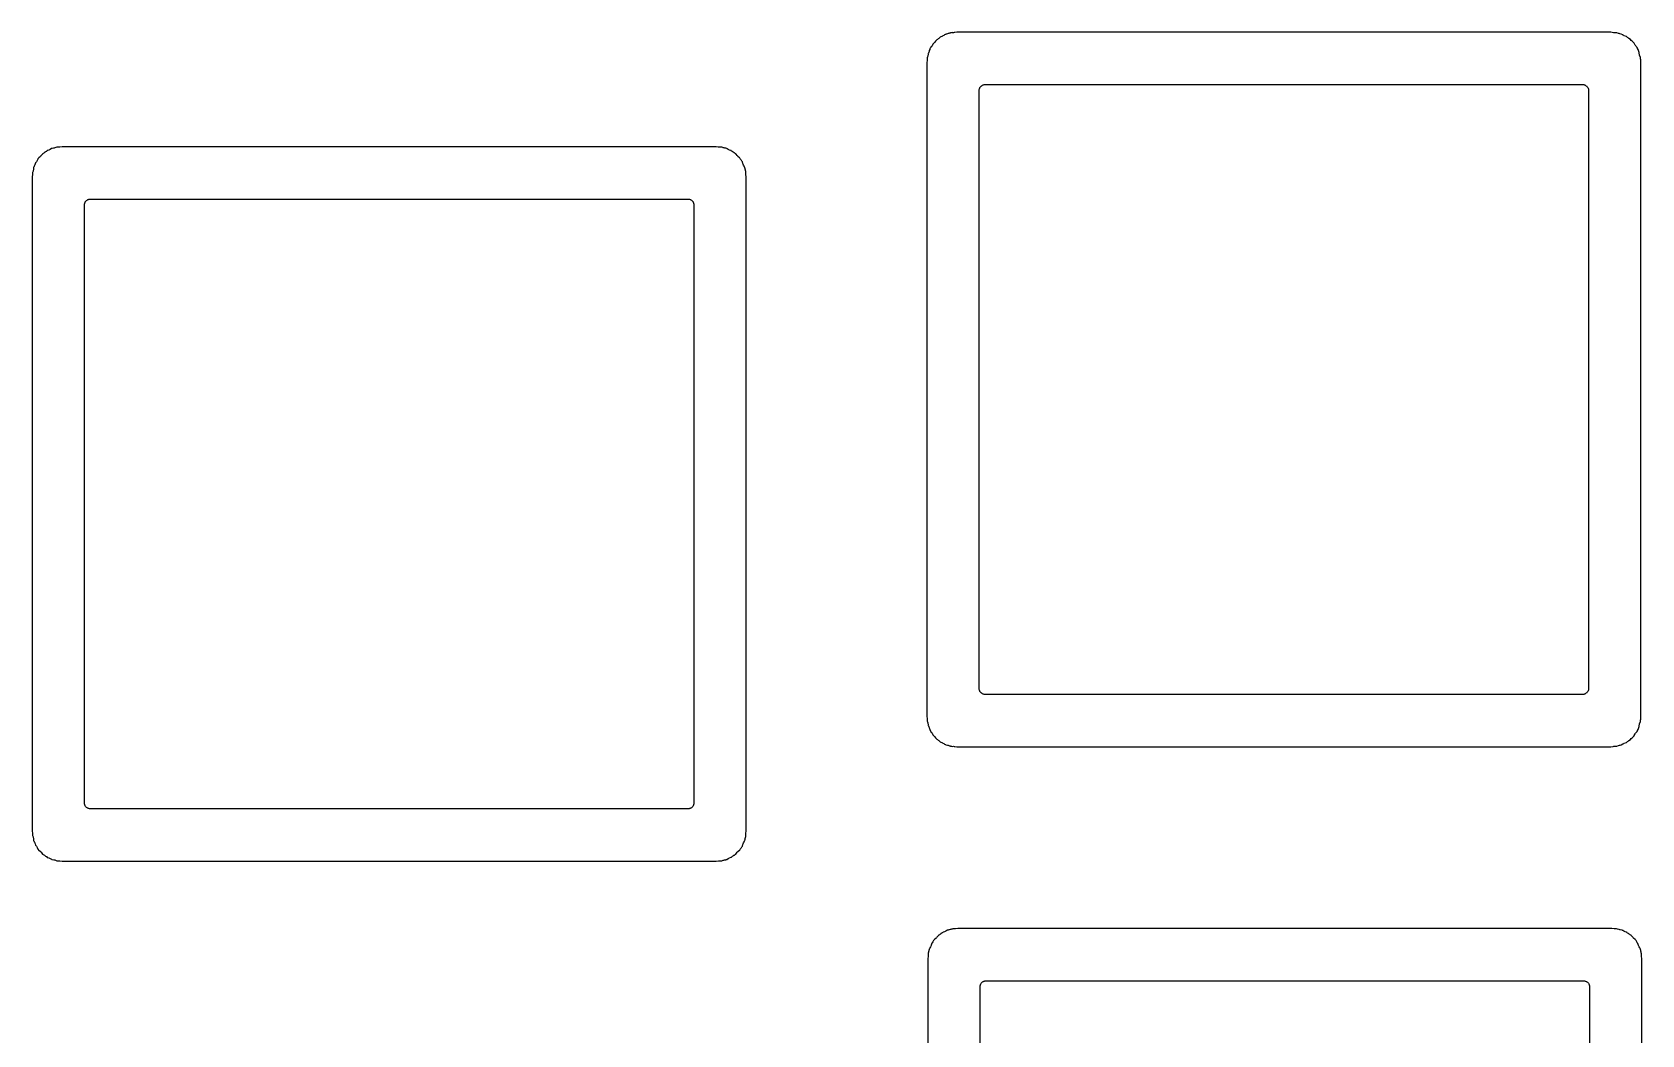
# Model space of a CAD drawing. Extents: x 57 to 229, y -152 to -26.
# Drawn here: x 114.91 to 149.26, y -89.61 to -68.23 of the extents above; entities that cross this region are included whole.
import ezdxf

# ---------------------------------------------------------------- set-up
doc = ezdxf.new("R2010")
doc.units = 0
doc.header["$MEASUREMENT"] = 0
doc.layers.add('BLACK', color=7, linetype='CONTINUOUS')

msp = doc.modelspace()

# ---------------------------------------------------------------- linework, layer by layer
at = {"layer": 'Black'}
for p, q in [((134.278, -68.3442), (134.26, -68.3629)), ((134.281, -68.3433), (134.278, -68.3442)), ((134.278, -68.3442), (134.278, -68.3442)), ((134.286, -68.3398), (134.281, -68.3433)), ((134.302, -68.333), (134.286, -68.3398)), ((134.319, -68.3226), (134.302, -68.333)), ((134.335, -68.313), (134.319, -68.3226)), ((134.34, -68.3091), (134.335, -68.313)), ((134.345, -68.3074), (134.34, -68.3091)), ((134.362, -68.2988), (134.345, -68.3074)), ((134.379, -68.2912), (134.362, -68.2988)), ((134.38, -68.2905), (134.379, -68.2912)), ((134.397, -68.2834), (134.38, -68.2905)), ((134.398, -68.2831), (134.397, -68.2834)), ((134.409, -68.2759), (134.398, -68.2829)), ((134.398, -68.2829), (134.398, -68.2831)), ((134.417, -68.2729), (134.409, -68.2759)), ((134.42, -68.2716), (134.417, -68.2729)), ((134.442, -68.2682), (134.42, -68.2716)), ((134.458, -68.2627), (134.442, -68.2682)), ((134.475, -68.2584), (134.458, -68.2627)), ((134.484, -68.2542), (134.475, -68.2584)), ((134.5, -68.2508), (134.484, -68.2542)), ((134.501, -68.2504), (134.5, -68.2508)), ((134.502, -68.2503), (134.501, -68.2504)), ((134.508, -68.2477), (134.502, -68.2503)), ((134.522, -68.2449), (134.508, -68.2477)), ((134.54, -68.2418), (134.522, -68.2449)), ((134.55, -68.2426), (134.54, -68.2418)), ((134.553, -68.2423), (134.55, -68.2426)), ((134.557, -68.243), (134.553, -68.2423)), ((134.569, -68.2434), (134.557, -68.243)), ((134.583, -68.2413), (134.569, -68.2434)), ((134.597, -68.241), (134.583, -68.2413)), ((134.642, -68.2322), (134.597, -68.241)), ((148.601, -68.2322), (134.642, -68.2322)), ((148.656, -68.243), (148.601, -68.2322)), ((148.668, -68.2433), (148.656, -68.243)), ((148.68, -68.2454), (148.668, -68.2433)), ((148.729, -68.2455), (148.68, -68.2454)), ((148.761, -68.2585), (148.729, -68.2455)), ((148.775, -68.2616), (148.761, -68.2585)), ((148.789, -68.2664), (148.775, -68.2616)), ((148.823, -68.2716), (148.789, -68.2664)), ((148.823, -68.2717), (148.823, -68.2716)), ((148.852, -68.2914), (148.823, -68.2717)), ((148.857, -68.2933), (148.852, -68.2914)), ((148.861, -68.2964), (148.857, -68.2933)), ((148.863, -68.2978), (148.861, -68.2964)), ((148.875, -68.3021), (148.863, -68.2978)), ((148.887, -68.3082), (148.875, -68.3021)), ((148.93, -68.3219), (148.887, -68.3082)), ((148.933, -68.3239), (148.93, -68.3219)), ((148.953, -68.3436), (148.933, -68.3239)), ((148.967, -68.3532), (148.953, -68.3436)), ((148.98, -68.3639), (148.967, -68.3532)), ((134.03, -68.6867), (134.028, -68.712)), ((134.035, -68.6772), (134.03, -68.6867)), ((134.042, -68.6588), (134.035, -68.6772)), ((134.049, -68.6406), (134.042, -68.6588)), ((134.055, -68.6238), (134.049, -68.6378)), ((134.049, -68.6378), (134.049, -68.6406)), ((134.064, -68.6042), (134.055, -68.6238)), ((134.069, -68.5851), (134.064, -68.6042)), ((134.074, -68.5759), (134.069, -68.5851)), ((134.075, -68.5741), (134.074, -68.5759)), ((134.078, -68.5685), (134.075, -68.5741)), ((134.079, -68.5668), (134.078, -68.5685)), ((134.082, -68.561), (134.079, -68.5668)), ((134.083, -68.5604), (134.082, -68.561)), ((134.1, -68.5411), (134.083, -68.5604)), ((134.101, -68.5393), (134.1, -68.5411)), ((134.103, -68.538), (134.101, -68.5393)), ((134.113, -68.5208), (134.103, -68.538)), ((134.124, -68.5039), (134.113, -68.5208)), ((134.126, -68.5), (134.124, -68.5018)), ((134.124, -68.5018), (134.124, -68.5039)), ((134.127, -68.4953), (134.126, -68.5)), ((134.131, -68.4901), (134.127, -68.4953)), ((134.133, -68.4846), (134.131, -68.4895)), ((134.131, -68.4895), (134.131, -68.4898)), ((134.131, -68.4898), (134.131, -68.4901)), ((134.151, -68.4692), (134.133, -68.4846)), ((134.162, -68.4554), (134.151, -68.4692)), ((134.174, -68.4424), (134.162, -68.4554)), ((134.188, -68.4212), (134.174, -68.4424)), ((134.189, -68.4206), (134.188, -68.4212)), ((134.203, -68.407), (134.189, -68.4206)), ((134.218, -68.394), (134.203, -68.407)), ((134.23, -68.3867), (134.218, -68.3936)), ((134.218, -68.3936), (134.218, -68.394)), ((134.245, -68.3745), (134.23, -68.3867)), ((134.26, -68.3629), (134.245, -68.3745)), ((149.019, -68.386), (148.98, -68.3639)), ((149.036, -68.4076), (149.019, -68.386)), ((149.051, -68.4206), (149.036, -68.4076)), ((149.065, -68.4342), (149.051, -68.4206)), ((149.07, -68.4377), (149.065, -68.4342)), ((149.079, -68.4475), (149.07, -68.4377)), ((149.091, -68.4616), (149.079, -68.4475)), ((149.095, -68.4653), (149.091, -68.4616)), ((149.121, -68.5116), (149.095, -68.4653)), ((149.13, -68.5234), (149.121, -68.5116)), ((149.138, -68.5361), (149.13, -68.5234)), ((149.16, -68.5604), (149.138, -68.5361)), ((149.161, -68.561), (149.16, -68.5604)), ((149.164, -68.5668), (149.161, -68.561)), ((149.165, -68.5685), (149.164, -68.5668)), ((149.168, -68.5741), (149.165, -68.5685)), ((149.168, -68.5747), (149.168, -68.5741)), ((149.17, -68.5803), (149.168, -68.5747)), ((149.17, -68.581), (149.17, -68.5803)), ((149.17, -68.5816), (149.17, -68.581)), ((149.18, -68.6008), (149.17, -68.5816)), ((149.182, -68.6057), (149.18, -68.6008)), ((149.183, -68.607), (149.182, -68.6057)), ((149.186, -68.6133), (149.183, -68.607)), ((149.187, -68.6149), (149.186, -68.6133)), ((149.189, -68.62), (149.187, -68.6149)), ((149.19, -68.6201), (149.189, -68.62)), ((149.192, -68.6265), (149.19, -68.6201)), ((149.193, -68.6314), (149.192, -68.6265)), ((149.2, -68.6495), (149.193, -68.6314)), ((149.204, -68.6588), (149.2, -68.6495)), ((149.207, -68.6909), (149.204, -68.6588)), ((149.211, -68.7054), (149.207, -68.6909)), ((134.01, -68.8351), (134.002, -68.8758)), ((134.002, -68.8758), (134.002, -82.827)), ((134.011, -68.8135), (134.01, -68.8351)), ((134.012, -68.7785), (134.011, -68.7897)), ((134.011, -68.7897), (134.011, -68.792)), ((134.011, -68.792), (134.011, -68.8135)), ((134.015, -68.7598), (134.012, -68.7785)), ((134.021, -68.743), (134.015, -68.7598)), ((134.023, -68.7273), (134.021, -68.743)), ((134.028, -68.712), (134.023, -68.7273)), ((149.214, -68.7202), (149.211, -68.7054)), ((149.233, -68.7717), (149.214, -68.7202)), ((149.233, -68.7733), (149.233, -68.7717)), ((149.233, -68.778), (149.233, -68.7733)), ((149.233, -68.7783), (149.233, -68.778)), ((149.233, -68.779), (149.233, -68.7783)), ((149.235, -68.8003), (149.233, -68.779)), ((149.236, -68.8217), (149.235, -68.8003)), ((149.236, -68.8223), (149.236, -68.8217)), ((149.236, -68.823), (149.236, -68.8223)), ((149.238, -68.8302), (149.236, -68.823)), ((149.238, -68.8388), (149.238, -68.8302)), ((149.239, -68.8603), (149.238, -68.8388)), ((149.241, -68.8707), (149.239, -68.8603)), ((149.241, -71.3075), (149.241, -68.8707)), ((135.148, -69.3936), (135.156, -69.3864)), ((135.156, -69.3864), (135.163, -69.3779)), ((135.163, -69.3779), (135.173, -69.3724)), ((135.173, -69.3724), (135.181, -69.3652)), ((135.181, -69.3652), (135.192, -69.3614)), ((135.192, -69.3614), (135.202, -69.3559)), ((135.202, -69.3559), (135.213, -69.3539)), ((135.213, -69.3539), (135.223, -69.3501)), ((135.223, -69.3501), (135.234, -69.3501)), ((135.234, -69.3501), (135.245, -69.3482)), ((135.245, -69.3482), (147.998, -69.3482)), ((147.998, -69.3482), (148.009, -69.3501)), ((148.009, -69.3501), (148.02, -69.3501)), ((148.02, -69.3501), (148.03, -69.3539)), ((148.03, -69.3539), (148.041, -69.3559)), ((148.041, -69.3559), (148.051, -69.3614)), ((148.051, -69.3614), (148.061, -69.3652)), ((148.061, -69.3652), (148.07, -69.3724)), ((148.07, -69.3724), (148.08, -69.3779)), ((148.08, -69.3779), (148.087, -69.3864)), ((148.087, -69.3864), (148.095, -69.3936)), ((135.118, -69.4752), (135.12, -69.4643)), ((135.118, -82.2276), (135.118, -69.4752)), ((135.12, -69.4531), (135.124, -69.4427)), ((135.12, -69.4643), (135.12, -69.4531)), ((135.124, -69.4427), (135.126, -69.4318)), ((135.126, -69.4318), (135.131, -69.4221)), ((135.131, -69.4221), (135.135, -69.4117)), ((135.135, -69.4117), (135.142, -69.4032)), ((135.142, -69.4032), (135.148, -69.3936)), ((148.095, -69.3936), (148.101, -69.4032)), ((148.101, -69.4032), (148.108, -69.4117)), ((148.108, -69.4117), (148.112, -69.4221)), ((148.112, -69.4221), (148.117, -69.4318)), ((148.117, -69.4318), (148.119, -69.4427)), ((148.119, -69.4427), (148.123, -69.4531)), ((148.123, -69.4531), (148.123, -69.4643)), ((148.123, -69.4643), (148.125, -69.4752)), ((148.125, -69.4752), (148.125, -82.2276)), ((115.228, -70.76), (115.225, -70.7618)), ((115.23, -70.7578), (115.228, -70.76)), ((115.232, -70.7569), (115.23, -70.7578)), ((115.236, -70.7538), (115.232, -70.7569)), ((115.265, -70.7445), (115.236, -70.7536)), ((115.236, -70.7536), (115.236, -70.7536)), ((115.236, -70.7536), (115.236, -70.7538)), ((115.279, -70.737), (115.265, -70.7445)), ((115.294, -70.7309), (115.279, -70.737)), ((115.319, -70.7154), (115.294, -70.7309)), ((115.327, -70.7145), (115.319, -70.7154)), ((115.33, -70.7136), (115.327, -70.7145)), ((115.333, -70.7136), (115.33, -70.7136)), ((115.367, -70.7078), (115.333, -70.7136)), ((115.378, -70.7036), (115.367, -70.7078)), ((115.391, -70.7012), (115.378, -70.7036)), ((115.435, -70.6843), (115.391, -70.7012)), ((115.445, -70.6827), (115.435, -70.6843)), ((115.467, -70.6846), (115.445, -70.6827)), ((115.484, -70.683), (115.467, -70.6846)), ((115.502, -70.6826), (115.484, -70.683)), ((115.549, -70.6733), (115.502, -70.6826)), ((129.509, -70.6733), (115.549, -70.6733)), ((129.548, -70.6811), (129.509, -70.6733)), ((129.563, -70.6814), (129.548, -70.6811)), ((129.578, -70.6834), (129.563, -70.6814)), ((129.604, -70.6824), (129.578, -70.6834)), ((129.625, -70.6861), (129.604, -70.6824)), ((129.646, -70.6898), (129.625, -70.6861)), ((129.657, -70.6947), (129.646, -70.6898)), ((129.674, -70.6984), (129.657, -70.6947)), ((129.691, -70.7035), (129.674, -70.6984)), ((129.71, -70.7058), (129.691, -70.7035)), ((129.713, -70.7068), (129.71, -70.7058)), ((129.715, -70.7078), (129.713, -70.7068)), ((129.734, -70.7145), (129.715, -70.7078)), ((129.744, -70.7183), (129.734, -70.7145)), ((129.764, -70.7309), (129.744, -70.7183)), ((129.779, -70.737), (129.764, -70.7309)), ((129.793, -70.7445), (129.779, -70.737)), ((129.822, -70.7536), (129.793, -70.7445)), ((129.822, -70.7538), (129.822, -70.7536)), ((129.822, -70.7536), (129.822, -70.7536)), ((129.826, -70.7569), (129.822, -70.7538)), ((129.826, -70.7571), (129.826, -70.7569)), ((129.829, -70.759), (129.826, -70.7571)), ((129.841, -70.7666), (129.829, -70.759)), ((114.951, -71.0892), (114.944, -71.1078)), ((114.959, -71.0774), (114.951, -71.089)), ((114.951, -71.089), (114.951, -71.0892)), ((114.966, -71.0596), (114.959, -71.0774)), ((114.975, -71.0421), (114.966, -71.0596)), ((114.982, -71.0188), (114.975, -71.0421)), ((115, -70.9952), (114.982, -71.0188)), ((115.008, -70.9808), (115, -70.9952)), ((115.017, -70.9672), (115.008, -70.9808)), ((115.028, -70.9403), (115.017, -70.9672)), ((115.033, -70.9337), (115.028, -70.9403)), ((115.046, -70.9169), (115.033, -70.9337)), ((115.047, -70.9148), (115.046, -70.9169)), ((115.048, -70.9135), (115.047, -70.9148)), ((115.052, -70.9098), (115.048, -70.9135)), ((115.086, -70.8812), (115.052, -70.9098)), ((115.052, -70.9098), (115.052, -70.9098)), ((115.094, -70.871), (115.086, -70.8812)), ((115.104, -70.8622), (115.094, -70.871)), ((115.13, -70.8297), (115.104, -70.8622)), ((115.131, -70.8276), (115.13, -70.8297)), ((115.157, -70.813), (115.131, -70.8276)), ((115.169, -70.8027), (115.157, -70.813)), ((115.183, -70.7936), (115.169, -70.8027)), ((115.189, -70.7877), (115.183, -70.7936)), ((115.195, -70.784), (115.189, -70.7877)), ((115.213, -70.7734), (115.195, -70.784)), ((115.223, -70.7642), (115.213, -70.7734)), ((115.225, -70.7618), (115.223, -70.7642)), ((129.85, -70.7753), (129.841, -70.7666)), ((129.851, -70.7758), (129.85, -70.7753)), ((129.851, -70.7764), (129.851, -70.7758)), ((129.869, -70.7885), (129.851, -70.7764)), ((129.886, -70.8007), (129.869, -70.7885)), ((129.887, -70.8009), (129.886, -70.8007)), ((129.888, -70.8013), (129.887, -70.8009)), ((129.898, -70.8062), (129.888, -70.8013)), ((129.905, -70.8115), (129.898, -70.8062)), ((129.92, -70.8238), (129.905, -70.8115)), ((129.926, -70.8271), (129.92, -70.8238)), ((129.928, -70.8292), (129.926, -70.8271)), ((129.93, -70.8318), (129.928, -70.8292)), ((129.932, -70.835), (129.93, -70.8318)), ((129.955, -70.8634), (129.932, -70.835)), ((129.964, -70.8718), (129.955, -70.8634)), ((129.972, -70.8814), (129.964, -70.8718)), ((130.006, -70.9098), (129.972, -70.8814)), ((130.01, -70.9135), (130.006, -70.9098)), ((130.006, -70.9098), (130.006, -70.9098)), ((130.011, -70.9148), (130.01, -70.9135)), ((130.019, -70.9301), (130.011, -70.9148)), ((130.03, -70.9445), (130.019, -70.9301)), ((130.04, -70.9596), (130.03, -70.9445)), ((130.046, -70.9662), (130.04, -70.9596)), ((130.055, -70.9812), (130.046, -70.9662)), ((130.065, -70.9985), (130.055, -70.9812)), ((130.067, -70.9995), (130.065, -70.9985)), ((130.076, -71.0314), (130.067, -70.9995)), ((130.084, -71.0489), (130.076, -71.0314)), ((130.092, -71.0667), (130.084, -71.0489)), ((130.107, -71.089), (130.092, -71.0667)), ((130.107, -71.0892), (130.107, -71.089)), ((130.114, -71.1078), (130.107, -71.0892)), ((114.917, -71.2747), (114.91, -71.3117)), ((114.91, -71.3117), (114.91, -85.2732)), ((114.918, -71.2594), (114.917, -71.2747)), ((114.929, -71.1922), (114.918, -71.2222)), ((114.918, -71.2222), (114.919, -71.2265)), ((114.919, -71.2265), (114.918, -71.2306)), ((114.918, -71.2306), (114.918, -71.2306)), ((114.918, -71.2306), (114.918, -71.2307)), ((114.918, -71.2307), (114.919, -71.2348)), ((114.92, -71.2441), (114.918, -71.2594)), ((114.919, -71.2348), (114.92, -71.2441)), ((114.931, -71.1778), (114.929, -71.1922)), ((114.936, -71.1638), (114.931, -71.1778)), ((114.939, -71.135), (114.936, -71.1578)), ((114.936, -71.1578), (114.936, -71.1589)), ((114.936, -71.1589), (114.936, -71.1601)), ((114.936, -71.1601), (114.936, -71.1638)), ((114.939, -71.1328), (114.938, -71.1339)), ((114.938, -71.1339), (114.939, -71.135)), ((114.941, -71.1151), (114.939, -71.1328)), ((114.944, -71.1078), (114.941, -71.1141)), ((114.941, -71.1141), (114.941, -71.1151)), ((130.116, -71.1127), (130.114, -71.1078)), ((130.118, -71.1253), (130.116, -71.1127)), ((130.123, -71.143), (130.118, -71.1253)), ((130.127, -71.1609), (130.123, -71.143)), ((130.131, -71.1681), (130.127, -71.1609)), ((130.133, -71.1814), (130.131, -71.1681)), ((130.137, -71.2021), (130.133, -71.1814)), ((130.14, -71.2109), (130.137, -71.2021)), ((130.138, -71.2441), (130.14, -71.2109)), ((130.14, -71.2593), (130.138, -71.2441)), ((130.141, -71.2747), (130.14, -71.2593)), ((130.148, -71.3117), (130.141, -71.2747)), ((130.148, -85.2732), (130.148, -71.3117)), ((149.241, -82.8321), (149.241, -71.3075)), ((116.121, -71.795), (116.131, -71.7912)), ((116.131, -71.7912), (116.142, -71.7912)), ((116.142, -71.7912), (116.153, -71.7893)), ((116.153, -71.7893), (128.905, -71.7893)), ((128.905, -71.7893), (128.916, -71.7912)), ((128.916, -71.7912), (128.927, -71.7912)), ((128.927, -71.7912), (128.937, -71.795)), ((116.026, -71.9163), (116.028, -71.9054)), ((116.026, -84.6687), (116.026, -71.9163)), ((116.028, -71.8942), (116.032, -71.8838)), ((116.028, -71.9054), (116.028, -71.8942)), ((116.032, -71.8838), (116.034, -71.8729)), ((116.034, -71.8729), (116.039, -71.8632)), ((116.039, -71.8632), (116.043, -71.8528)), ((116.043, -71.8528), (116.05, -71.8443)), ((116.05, -71.8443), (116.056, -71.8347)), ((116.056, -71.8347), (116.064, -71.8275)), ((116.064, -71.8275), (116.071, -71.819)), ((116.071, -71.819), (116.081, -71.8135)), ((116.081, -71.8135), (116.09, -71.8063)), ((116.09, -71.8063), (116.1, -71.8025)), ((116.1, -71.8025), (116.11, -71.797)), ((116.11, -71.797), (116.121, -71.795)), ((128.937, -71.795), (128.948, -71.797)), ((128.948, -71.797), (128.958, -71.8025)), ((128.958, -71.8025), (128.969, -71.8063)), ((128.969, -71.8063), (128.977, -71.8135)), ((128.977, -71.8135), (128.987, -71.819)), ((128.987, -71.819), (128.994, -71.8275)), ((128.994, -71.8275), (129.002, -71.8347)), ((129.002, -71.8347), (129.008, -71.8443)), ((129.008, -71.8443), (129.015, -71.8528)), ((129.015, -71.8528), (129.019, -71.8632)), ((129.019, -71.8632), (129.024, -71.8729)), ((129.024, -71.8729), (129.026, -71.8838)), ((129.026, -71.8838), (129.03, -71.8942)), ((129.03, -71.8942), (129.03, -71.9054)), ((129.03, -71.9054), (129.032, -71.9163)), ((129.032, -71.9163), (129.032, -84.6687)), ((135.12, -82.2385), (135.118, -82.2276)), ((135.12, -82.2497), (135.12, -82.2385)), ((135.124, -82.2601), (135.12, -82.2497)), ((135.126, -82.271), (135.124, -82.2601)), ((135.131, -82.2807), (135.126, -82.271)), ((135.135, -82.2911), (135.131, -82.2807)), ((135.142, -82.2996), (135.135, -82.2911)), ((135.148, -82.3092), (135.142, -82.2996)), ((135.156, -82.3164), (135.148, -82.3092)), ((135.163, -82.3249), (135.156, -82.3164)), ((135.173, -82.3304), (135.163, -82.3249)), ((135.181, -82.3376), (135.173, -82.3304)), ((135.192, -82.3414), (135.181, -82.3376)), ((135.202, -82.3469), (135.192, -82.3414)), ((135.213, -82.3489), (135.202, -82.3469)), ((135.223, -82.3527), (135.213, -82.3489)), ((135.234, -82.3527), (135.223, -82.3527)), ((135.245, -82.3546), (135.234, -82.3527)), ((147.998, -82.3546), (135.245, -82.3546)), ((148.009, -82.3527), (147.998, -82.3546)), ((148.02, -82.3527), (148.009, -82.3527)), ((148.03, -82.3489), (148.02, -82.3527)), ((148.041, -82.3469), (148.03, -82.3489)), ((148.051, -82.3414), (148.041, -82.3469)), ((148.061, -82.3376), (148.051, -82.3414)), ((148.07, -82.3304), (148.061, -82.3376)), ((148.08, -82.3249), (148.07, -82.3304)), ((148.087, -82.3164), (148.08, -82.3249)), ((148.095, -82.3092), (148.087, -82.3164)), ((148.101, -82.2996), (148.095, -82.3092)), ((148.108, -82.2911), (148.101, -82.2996)), ((148.112, -82.2807), (148.108, -82.2911)), ((148.117, -82.271), (148.112, -82.2807)), ((148.119, -82.2601), (148.117, -82.271)), ((148.123, -82.2497), (148.119, -82.2601)), ((148.125, -82.2276), (148.123, -82.2385)), ((148.123, -82.2385), (148.123, -82.2497)), ((134.002, -82.827), (134.01, -82.8679)), ((134.01, -82.8679), (134.011, -82.8874)), ((134.011, -82.8874), (134.012, -82.9068)), ((134.012, -82.9068), (134.011, -82.9147)), ((134.011, -82.9147), (134.012, -82.9238)), ((134.012, -82.9238), (134.014, -82.9412)), ((134.014, -82.9412), (134.021, -82.9594)), ((134.021, -82.9594), (134.023, -82.9749)), ((134.023, -82.9749), (134.028, -82.9901)), ((134.028, -82.9901), (134.03, -83.0161)), ((134.03, -83.0161), (134.035, -83.0256)), ((134.035, -83.0256), (134.042, -83.044)), ((134.042, -83.044), (134.049, -83.0622)), ((134.049, -83.0622), (134.049, -83.0636)), ((134.049, -83.0636), (134.056, -83.0801)), ((134.056, -83.0801), (134.065, -83.0993)), ((134.065, -83.0993), (134.071, -83.121)), ((134.071, -83.121), (134.074, -83.1269)), ((134.074, -83.1269), (134.074, -83.1279)), ((149.168, -83.1283), (149.17, -83.1224)), ((149.17, -83.1211), (149.18, -83.102)), ((149.17, -83.1218), (149.17, -83.1211)), ((149.17, -83.1224), (149.17, -83.1218)), ((149.18, -83.102), (149.182, -83.0972)), ((149.182, -83.0972), (149.183, -83.0958)), ((149.183, -83.0958), (149.186, -83.0895)), ((149.186, -83.0895), (149.187, -83.0878)), ((149.187, -83.0878), (149.189, -83.0828)), ((149.189, -83.0828), (149.19, -83.0826)), ((149.19, -83.0826), (149.192, -83.0763)), ((149.192, -83.0763), (149.193, -83.0731)), ((149.193, -83.0731), (149.2, -83.0547)), ((149.2, -83.0547), (149.203, -83.0476)), ((149.203, -83.0476), (149.207, -83.0123)), ((149.207, -83.0123), (149.211, -82.9983)), ((149.211, -82.9983), (149.213, -82.9838)), ((149.213, -82.9838), (149.233, -82.9305)), ((149.233, -82.9238), (149.235, -82.9025)), ((149.233, -82.9245), (149.233, -82.9238)), ((149.233, -82.9251), (149.233, -82.9245)), ((149.233, -82.9296), (149.233, -82.9251)), ((149.233, -82.9305), (149.233, -82.9296)), ((149.235, -82.9025), (149.236, -82.8812)), ((149.236, -82.8798), (149.238, -82.8726)), ((149.236, -82.8805), (149.236, -82.8798)), ((149.236, -82.8812), (149.236, -82.8805)), ((149.238, -82.864), (149.239, -82.8425)), ((149.238, -82.8726), (149.238, -82.864)), ((149.239, -82.8425), (149.241, -82.8321)), ((134.074, -83.1279), (134.077, -83.1334)), ((134.077, -83.1334), (134.079, -83.136)), ((134.079, -83.136), (134.082, -83.1418)), ((134.082, -83.1418), (134.082, -83.1419)), ((134.082, -83.1419), (134.1, -83.1616)), ((134.1, -83.1616), (134.101, -83.1632)), ((134.101, -83.1632), (134.103, -83.1645)), ((134.103, -83.1645), (134.113, -83.1818)), ((134.113, -83.1818), (134.124, -83.1988)), ((134.124, -83.1988), (134.124, -83.2007)), ((134.124, -83.2007), (134.125, -83.2024)), ((134.125, -83.2024), (134.127, -83.2075)), ((134.127, -83.2075), (134.131, -83.2127)), ((134.131, -83.2127), (134.131, -83.213)), ((134.131, -83.213), (134.131, -83.2133)), ((134.131, -83.2133), (134.133, -83.2182)), ((134.133, -83.2182), (134.151, -83.2336)), ((134.151, -83.2336), (134.162, -83.2474)), ((134.162, -83.2474), (134.174, -83.2604)), ((134.174, -83.2604), (134.189, -83.2831)), ((134.189, -83.2831), (134.195, -83.2883)), ((134.195, -83.2883), (134.2, -83.2933)), ((134.2, -83.2933), (134.216, -83.3066)), ((134.216, -83.3066), (134.217, -83.3081)), ((134.217, -83.3081), (134.218, -83.3092)), ((134.218, -83.3092), (134.218, -83.3092)), ((134.218, -83.3092), (134.23, -83.3161)), ((134.23, -83.3161), (134.245, -83.3283)), ((134.245, -83.3283), (134.26, -83.3399)), ((134.26, -83.3399), (134.278, -83.3586)), ((134.278, -83.3586), (134.278, -83.3586)), ((134.278, -83.3586), (134.281, -83.3595)), ((134.281, -83.3595), (134.286, -83.363)), ((134.286, -83.363), (134.302, -83.3698)), ((134.302, -83.3698), (134.319, -83.3802)), ((134.319, -83.3802), (134.335, -83.3898)), ((134.335, -83.3898), (134.34, -83.3937)), ((134.34, -83.3937), (134.345, -83.3954)), ((134.345, -83.3954), (134.362, -83.404)), ((134.362, -83.404), (134.379, -83.4116)), ((134.379, -83.4116), (134.38, -83.4123)), ((134.38, -83.4123), (134.397, -83.4194)), ((134.397, -83.4194), (134.398, -83.4197)), ((134.398, -83.4197), (134.398, -83.4199)), ((134.398, -83.4199), (134.411, -83.428)), ((134.411, -83.428), (134.44, -83.4328)), ((134.44, -83.4328), (134.455, -83.4383)), ((134.455, -83.4383), (134.47, -83.4423)), ((134.47, -83.4423), (134.484, -83.4486)), ((134.484, -83.4486), (134.5, -83.452)), ((134.5, -83.452), (134.501, -83.4524)), ((134.501, -83.4524), (134.502, -83.4525)), ((134.502, -83.4525), (134.505, -83.4541)), ((134.505, -83.4541), (134.526, -83.4578)), ((134.526, -83.4578), (134.547, -83.4615)), ((134.547, -83.4615), (134.572, -83.4605)), ((134.572, -83.4605), (134.587, -83.4625)), ((134.587, -83.4625), (134.602, -83.4628)), ((134.602, -83.4628), (134.641, -83.4706)), ((148.602, -83.4706), (148.65, -83.461)), ((148.65, -83.461), (148.664, -83.4607)), ((148.664, -83.4607), (148.677, -83.4586)), ((148.677, -83.4586), (148.72, -83.4592)), ((148.72, -83.4592), (148.727, -83.458)), ((148.72, -83.4592), (148.72, -83.4592)), ((148.727, -83.458), (148.765, -83.4426)), ((148.765, -83.4426), (148.781, -83.4391)), ((148.781, -83.4391), (148.797, -83.4342)), ((148.797, -83.4342), (148.823, -83.431)), ((148.823, -83.431), (148.853, -83.4109)), ((148.853, -83.4109), (148.858, -83.4089)), ((148.858, -83.4089), (148.861, -83.4059)), ((148.861, -83.4059), (148.863, -83.4051)), ((148.863, -83.4051), (148.875, -83.4007)), ((148.875, -83.4007), (148.887, -83.3946)), ((148.887, -83.3946), (148.93, -83.3809)), ((148.93, -83.3809), (148.933, -83.3789)), ((148.933, -83.3789), (148.953, -83.3592)), ((148.953, -83.3592), (148.967, -83.3496)), ((148.967, -83.3496), (148.98, -83.3389)), ((148.98, -83.3389), (149.019, -83.3168)), ((149.019, -83.3168), (149.036, -83.2952)), ((149.036, -83.2952), (149.051, -83.2822)), ((149.051, -83.2822), (149.065, -83.2686)), ((149.065, -83.2686), (149.07, -83.2651)), ((149.07, -83.2651), (149.079, -83.2553)), ((149.079, -83.2553), (149.091, -83.2412)), ((149.091, -83.2412), (149.094, -83.2381)), ((149.094, -83.2381), (149.095, -83.2368)), ((149.095, -83.2368), (149.096, -83.2348)), ((149.096, -83.2348), (149.097, -83.2323)), ((149.097, -83.2323), (149.12, -83.1912)), ((149.12, -83.1912), (149.127, -83.1831)), ((149.127, -83.1831), (149.132, -83.1738)), ((149.132, -83.1732), (149.136, -83.1704)), ((149.132, -83.1738), (149.132, -83.1732)), ((149.136, -83.1704), (149.138, -83.1669)), ((149.138, -83.1669), (149.161, -83.1419)), ((149.161, -83.1418), (149.164, -83.136)), ((149.161, -83.1419), (149.161, -83.1418)), ((149.164, -83.136), (149.166, -83.1334)), ((149.166, -83.1334), (149.168, -83.1283)), ((134.641, -83.4706), (148.602, -83.4706)), ((116.028, -84.6796), (116.026, -84.6687)), ((116.028, -84.6908), (116.028, -84.6796)), ((116.032, -84.7012), (116.028, -84.6908)), ((116.034, -84.7121), (116.032, -84.7012)), ((116.039, -84.7218), (116.034, -84.7121)), ((116.043, -84.7322), (116.039, -84.7218)), ((116.05, -84.7407), (116.043, -84.7322)), ((116.056, -84.7503), (116.05, -84.7407)), ((116.064, -84.7575), (116.056, -84.7503)), ((116.071, -84.766), (116.064, -84.7575)), ((116.081, -84.7715), (116.071, -84.766)), ((116.09, -84.7787), (116.081, -84.7715)), ((116.1, -84.7825), (116.09, -84.7787)), ((116.11, -84.788), (116.1, -84.7825)), ((116.121, -84.79), (116.11, -84.788)), ((116.131, -84.7938), (116.121, -84.79)), ((116.142, -84.7938), (116.131, -84.7938)), ((116.153, -84.7957), (116.142, -84.7938)), ((128.905, -84.7957), (116.153, -84.7957)), ((128.916, -84.7938), (128.905, -84.7957)), ((128.927, -84.7938), (128.916, -84.7938)), ((128.937, -84.79), (128.927, -84.7938)), ((128.948, -84.788), (128.937, -84.79)), ((128.958, -84.7825), (128.948, -84.788)), ((128.969, -84.7787), (128.958, -84.7825)), ((128.977, -84.7715), (128.969, -84.7787)), ((128.987, -84.766), (128.977, -84.7715)), ((128.994, -84.7575), (128.987, -84.766)), ((129.002, -84.7503), (128.994, -84.7575)), ((129.008, -84.7407), (129.002, -84.7503)), ((129.015, -84.7322), (129.008, -84.7407)), ((129.019, -84.7218), (129.015, -84.7322)), ((129.024, -84.7121), (129.019, -84.7218)), ((129.026, -84.7012), (129.024, -84.7121)), ((129.03, -84.6908), (129.026, -84.7012)), ((129.032, -84.6687), (129.03, -84.6796)), ((129.03, -84.6796), (129.03, -84.6908)), ((114.91, -85.2732), (114.918, -85.311)), ((114.918, -85.311), (114.918, -85.3263)), ((114.918, -85.3263), (114.92, -85.3414)), ((114.919, -85.3551), (114.918, -85.3632)), ((114.918, -85.3632), (114.928, -85.3919)), ((114.92, -85.3466), (114.919, -85.3508)), ((114.919, -85.3508), (114.919, -85.3551)), ((114.92, -85.3414), (114.92, -85.3466)), ((114.928, -85.3919), (114.931, -85.4067)), ((114.931, -85.4067), (114.935, -85.4212)), ((114.935, -85.4212), (114.941, -85.4695)), ((114.941, -85.4695), (114.944, -85.476)), ((114.944, -85.476), (114.951, -85.4944)), ((114.951, -85.4944), (114.952, -85.497)), ((114.952, -85.497), (114.959, -85.5075)), ((114.959, -85.5075), (114.966, -85.5253)), ((114.966, -85.5253), (114.975, -85.5428)), ((130.084, -85.5372), (130.091, -85.5198)), ((130.091, -85.5198), (130.106, -85.497)), ((130.106, -85.497), (130.107, -85.4944)), ((130.107, -85.4944), (130.114, -85.476)), ((130.114, -85.476), (130.117, -85.4695)), ((130.117, -85.4695), (130.118, -85.4586)), ((130.118, -85.4586), (130.124, -85.4406)), ((130.124, -85.4406), (130.128, -85.4224)), ((130.128, -85.4224), (130.131, -85.4162)), ((130.131, -85.4162), (130.133, -85.4041)), ((130.133, -85.4041), (130.137, -85.3833)), ((130.137, -85.3833), (130.14, -85.3754)), ((130.138, -85.3413), (130.14, -85.3262)), ((130.14, -85.3754), (130.138, -85.3413)), ((130.14, -85.311), (130.148, -85.2732)), ((130.14, -85.3262), (130.14, -85.311)), ((114.975, -85.5428), (114.982, -85.5661)), ((114.982, -85.5661), (115.002, -85.5918)), ((115.002, -85.5918), (115.009, -85.6057)), ((115.009, -85.6057), (115.018, -85.6188)), ((115.018, -85.6188), (115.032, -85.6504)), ((115.032, -85.6504), (115.034, -85.6534)), ((115.034, -85.6534), (115.037, -85.6566)), ((115.037, -85.6566), (115.037, -85.6568)), ((115.037, -85.6568), (115.045, -85.6674)), ((115.045, -85.6674), (115.085, -85.7016)), ((115.085, -85.7016), (115.093, -85.7113)), ((115.093, -85.7113), (115.102, -85.7197)), ((115.102, -85.7197), (115.132, -85.758)), ((115.132, -85.758), (115.16, -85.7738)), ((115.16, -85.7738), (115.172, -85.7838)), ((115.172, -85.7838), (115.185, -85.7926)), ((115.185, -85.7926), (115.195, -85.8015)), ((115.195, -85.8015), (115.196, -85.8023)), ((115.196, -85.8023), (115.214, -85.8134)), ((115.214, -85.8134), (115.232, -85.8283)), ((115.232, -85.8283), (115.268, -85.8402)), ((115.268, -85.8402), (115.28, -85.8471)), ((115.28, -85.8471), (115.294, -85.8523)), ((115.294, -85.8523), (115.323, -85.8701)), ((115.323, -85.8701), (115.329, -85.8708)), ((115.329, -85.8708), (115.332, -85.8717)), ((115.332, -85.8717), (115.335, -85.8717)), ((115.335, -85.8717), (115.371, -85.8779)), ((129.719, -85.8764), (129.733, -85.8716)), ((129.733, -85.8716), (129.764, -85.8523)), ((129.764, -85.8523), (129.778, -85.8471)), ((129.778, -85.8471), (129.79, -85.8402)), ((129.79, -85.8402), (129.828, -85.8277)), ((129.828, -85.8277), (129.829, -85.8271)), ((129.829, -85.8271), (129.832, -85.8247)), ((129.832, -85.8247), (129.833, -85.8244)), ((129.833, -85.8244), (129.844, -85.8128)), ((129.844, -85.8128), (129.847, -85.8112)), ((129.847, -85.8112), (129.848, -85.8101)), ((129.848, -85.8101), (129.849, -85.8095)), ((129.849, -85.8095), (129.85, -85.8078)), ((129.85, -85.8078), (129.854, -85.8047)), ((129.854, -85.8047), (129.869, -85.7954)), ((129.869, -85.7954), (129.884, -85.7852)), ((129.884, -85.7852), (129.898, -85.7787)), ((129.898, -85.7787), (129.905, -85.7736)), ((129.905, -85.7736), (129.92, -85.7614)), ((129.92, -85.7614), (129.923, -85.7596)), ((129.923, -85.7596), (129.956, -85.7193)), ((129.956, -85.7193), (129.965, -85.7118)), ((129.965, -85.7118), (129.972, -85.7029)), ((129.972, -85.7029), (130.012, -85.6683)), ((130.012, -85.6683), (130.019, -85.6546)), ((130.019, -85.6546), (130.03, -85.6403)), ((130.03, -85.6403), (130.04, -85.6252)), ((130.04, -85.6252), (130.046, -85.6182)), ((130.046, -85.6182), (130.055, -85.6043)), ((130.055, -85.6043), (130.065, -85.5871)), ((130.065, -85.587), (130.075, -85.5542)), ((130.065, -85.5871), (130.065, -85.587)), ((130.075, -85.5542), (130.084, -85.5372)), ((115.371, -85.8779), (115.382, -85.8818)), ((115.382, -85.8818), (115.394, -85.8839)), ((115.394, -85.8839), (115.419, -85.8933)), ((115.419, -85.8933), (115.422, -85.8947)), ((115.422, -85.8947), (115.424, -85.8953)), ((115.424, -85.8953), (115.439, -85.9012)), ((115.439, -85.9012), (115.464, -85.8994)), ((115.464, -85.8994), (115.481, -85.9011)), ((115.481, -85.9011), (115.498, -85.9015)), ((115.498, -85.9015), (115.55, -85.9117)), ((115.55, -85.9117), (129.508, -85.9117)), ((129.508, -85.9117), (129.553, -85.9029)), ((129.553, -85.9029), (129.567, -85.9026)), ((129.567, -85.9026), (129.581, -85.9005)), ((129.581, -85.9005), (129.619, -85.9015)), ((129.619, -85.9015), (129.625, -85.9006)), ((129.625, -85.9006), (129.629, -85.8998)), ((129.629, -85.8998), (129.654, -85.8901)), ((129.654, -85.8901), (129.67, -85.8868)), ((129.67, -85.8868), (129.685, -85.8821)), ((129.685, -85.8821), (129.71, -85.8791)), ((129.71, -85.8791), (129.719, -85.8764)), ((134.158, -87.5875), (134.145, -87.6043)), ((134.159, -87.5854), (134.158, -87.5875)), ((134.16, -87.5841), (134.159, -87.5854)), ((134.164, -87.5804), (134.16, -87.5841)), ((134.198, -87.5518), (134.164, -87.5804)), ((134.164, -87.5804), (134.164, -87.5804)), ((134.206, -87.5416), (134.198, -87.5518)), ((134.216, -87.5328), (134.206, -87.5416)), ((134.242, -87.5003), (134.216, -87.5328)), ((134.243, -87.4982), (134.242, -87.5003)), ((134.269, -87.4836), (134.243, -87.4982)), ((134.281, -87.4733), (134.269, -87.4836)), ((134.295, -87.4642), (134.281, -87.4733)), ((134.304, -87.4552), (134.295, -87.4642)), ((134.305, -87.4543), (134.304, -87.4552)), ((134.321, -87.4447), (134.305, -87.4543)), ((134.323, -87.4417), (134.321, -87.4447)), ((134.326, -87.4395), (134.323, -87.4417)), ((134.329, -87.4372), (134.326, -87.4395)), ((134.341, -87.4296), (134.329, -87.4372)), ((134.344, -87.4277), (134.341, -87.4296)), ((134.348, -87.4244), (134.344, -87.4275)), ((134.344, -87.4275), (134.344, -87.4277)), ((134.377, -87.4151), (134.348, -87.4242)), ((134.348, -87.4242), (134.348, -87.4242)), ((134.348, -87.4242), (134.348, -87.4244)), ((134.391, -87.4076), (134.377, -87.4151)), ((134.406, -87.4015), (134.391, -87.4076)), ((134.427, -87.3882), (134.406, -87.4015)), ((134.435, -87.3857), (134.427, -87.3882)), ((134.437, -87.3847), (134.435, -87.3857)), ((134.454, -87.379), (134.437, -87.3847)), ((134.472, -87.3737), (134.454, -87.379)), ((134.482, -87.3726), (134.472, -87.3737)), ((134.499, -87.3675), (134.482, -87.3726)), ((134.517, -87.3636), (134.499, -87.3675)), ((134.527, -87.3594), (134.517, -87.3636)), ((134.541, -87.3566), (134.527, -87.3594)), ((134.559, -87.3535), (134.541, -87.3566)), ((134.569, -87.3543), (134.559, -87.3535)), ((134.572, -87.354), (134.569, -87.3543)), ((134.576, -87.3547), (134.572, -87.354)), ((134.589, -87.3551), (134.576, -87.3547)), ((134.603, -87.353), (134.589, -87.3551)), ((134.617, -87.3527), (134.603, -87.353)), ((134.662, -87.3439), (134.617, -87.3527)), ((148.62, -87.3439), (134.662, -87.3439)), ((148.667, -87.3532), (148.62, -87.3439)), ((148.685, -87.3536), (148.667, -87.3532)), ((148.703, -87.3552), (148.685, -87.3536)), ((148.721, -87.3536), (148.703, -87.3552)), ((148.722, -87.3538), (148.721, -87.3536)), ((148.741, -87.3571), (148.722, -87.3538)), ((148.775, -87.37), (148.741, -87.3571)), ((148.788, -87.3725), (148.775, -87.37)), ((148.8, -87.3769), (148.788, -87.3725)), ((148.841, -87.3833), (148.8, -87.3769)), ((148.846, -87.3851), (148.841, -87.3833)), ((148.855, -87.3885), (148.846, -87.3851)), ((148.876, -87.4015), (148.855, -87.3885)), ((148.891, -87.4076), (148.876, -87.4015)), ((148.905, -87.4151), (148.891, -87.4076)), ((148.934, -87.4242), (148.905, -87.4151)), ((148.934, -87.4244), (148.934, -87.4242)), ((148.934, -87.4242), (148.934, -87.4242)), ((148.938, -87.4275), (148.934, -87.4244)), ((148.94, -87.4284), (148.938, -87.4275)), ((148.942, -87.4306), (148.94, -87.4284)), ((148.945, -87.4324), (148.942, -87.4306)), ((148.947, -87.4348), (148.945, -87.4324)), ((148.957, -87.444), (148.947, -87.4348)), ((148.975, -87.4546), (148.957, -87.444)), ((148.981, -87.4583), (148.975, -87.4546)), ((148.987, -87.4642), (148.981, -87.4583)), ((149.001, -87.4733), (148.987, -87.4642)), ((149.013, -87.4836), (149.001, -87.4733)), ((149.039, -87.4982), (149.013, -87.4836)), ((149.04, -87.5003), (149.039, -87.4982)), ((149.066, -87.5328), (149.04, -87.5003)), ((149.076, -87.5416), (149.066, -87.5328)), ((149.084, -87.5517), (149.076, -87.5416)), ((149.118, -87.5804), (149.084, -87.5517)), ((149.122, -87.5841), (149.118, -87.5804)), ((149.118, -87.5804), (149.118, -87.5804)), ((149.123, -87.5854), (149.122, -87.5841)), ((149.124, -87.5875), (149.123, -87.5854)), ((149.137, -87.6042), (149.124, -87.5875)), ((134.03, -87.93), (134.029, -87.9454)), ((134.034, -87.8701), (134.03, -87.8815)), ((134.03, -87.8815), (134.032, -87.9148)), ((134.032, -87.9148), (134.03, -87.93)), ((134.038, -87.8499), (134.034, -87.8701)), ((134.041, -87.8322), (134.038, -87.8499)), ((134.042, -87.8311), (134.041, -87.8322)), ((134.046, -87.8124), (134.042, -87.8311)), ((134.052, -87.7939), (134.046, -87.8124)), ((134.053, -87.7861), (134.052, -87.7939)), ((134.056, -87.7796), (134.053, -87.7861)), ((134.063, -87.7612), (134.056, -87.7796)), ((134.064, -87.7586), (134.063, -87.7612)), ((134.079, -87.7356), (134.064, -87.7586)), ((134.085, -87.7216), (134.079, -87.7356)), ((134.093, -87.7082), (134.085, -87.7216)), ((134.096, -87.6987), (134.093, -87.7082)), ((134.097, -87.694), (134.096, -87.6987)), ((134.099, -87.6896), (134.097, -87.694)), ((134.105, -87.6688), (134.099, -87.6896)), ((134.107, -87.666), (134.105, -87.6688)), ((134.118, -87.6486), (134.107, -87.666)), ((134.13, -87.6316), (134.118, -87.6486)), ((134.137, -87.616), (134.13, -87.6316)), ((134.145, -87.6043), (134.137, -87.616)), ((149.145, -87.616), (149.137, -87.6042)), ((149.152, -87.6316), (149.145, -87.616)), ((149.164, -87.6487), (149.152, -87.6316)), ((149.175, -87.666), (149.164, -87.6487)), ((149.177, -87.6688), (149.175, -87.666)), ((149.183, -87.6896), (149.177, -87.6688)), ((149.185, -87.694), (149.183, -87.6896)), ((149.186, -87.6987), (149.185, -87.694)), ((149.189, -87.7082), (149.186, -87.6987)), ((149.197, -87.7216), (149.189, -87.7082)), ((149.203, -87.7356), (149.197, -87.7216)), ((149.218, -87.7586), (149.203, -87.7356)), ((149.219, -87.7612), (149.218, -87.7586)), ((149.226, -87.7796), (149.219, -87.7612)), ((149.229, -87.7861), (149.226, -87.7796)), ((149.23, -87.7939), (149.229, -87.7861)), ((149.236, -87.8124), (149.23, -87.7939)), ((149.24, -87.8311), (149.236, -87.8124)), ((149.241, -87.8322), (149.24, -87.8311)), ((149.244, -87.8499), (149.241, -87.8322)), ((149.248, -87.8701), (149.244, -87.8499)), ((149.252, -87.8815), (149.248, -87.8701)), ((149.25, -87.9148), (149.252, -87.8815)), ((149.252, -87.93), (149.25, -87.9148)), ((149.253, -87.9454), (149.252, -87.93)), ((134.029, -87.9454), (134.022, -87.9824)), ((134.022, -87.9824), (134.022, -101.943)), ((149.26, -87.9824), (149.253, -87.9454)), ((149.26, -90.3001), (149.26, -87.9824)), ((135.138, -88.5869), (135.14, -88.576)), ((135.138, -101.339), (135.138, -88.5869)), ((135.14, -88.5648), (135.144, -88.5544)), ((135.14, -88.576), (135.14, -88.5648)), ((135.144, -88.5544), (135.146, -88.5435)), ((135.146, -88.5435), (135.151, -88.5338)), ((135.151, -88.5338), (135.155, -88.5234)), ((135.155, -88.5234), (135.162, -88.5149)), ((135.162, -88.5149), (135.168, -88.5053)), ((135.168, -88.5053), (135.176, -88.4981)), ((135.176, -88.4981), (135.183, -88.4896)), ((135.183, -88.4896), (135.193, -88.4841)), ((135.193, -88.4841), (135.201, -88.4769)), ((135.201, -88.4769), (135.212, -88.4731)), ((135.212, -88.4731), (135.222, -88.4676)), ((135.222, -88.4676), (135.233, -88.4656)), ((135.233, -88.4656), (135.243, -88.4618)), ((135.243, -88.4618), (135.254, -88.4618)), ((135.254, -88.4618), (135.265, -88.4599)), ((135.265, -88.4599), (148.017, -88.4599)), ((148.017, -88.4599), (148.028, -88.4618)), ((148.028, -88.4618), (148.039, -88.4618)), ((148.039, -88.4618), (148.049, -88.4656)), ((148.049, -88.4656), (148.06, -88.4676)), ((148.06, -88.4676), (148.07, -88.4731)), ((148.07, -88.4731), (148.081, -88.4769)), ((148.081, -88.4769), (148.089, -88.4841)), ((148.089, -88.4841), (148.099, -88.4896)), ((148.099, -88.4896), (148.106, -88.4981)), ((148.106, -88.4981), (148.114, -88.5053)), ((148.114, -88.5053), (148.12, -88.5149)), ((148.12, -88.5149), (148.127, -88.5234)), ((148.127, -88.5234), (148.131, -88.5338)), ((148.131, -88.5338), (148.136, -88.5435)), ((148.136, -88.5435), (148.138, -88.5544)), ((148.138, -88.5544), (148.142, -88.5648)), ((148.142, -88.5648), (148.142, -88.576)), ((148.142, -88.576), (148.144, -88.5869)), ((148.144, -88.5869), (148.144, -101.339))]:
    msp.add_line(p, q, dxfattribs=at)

doc.saveas('drawing.dxf')
